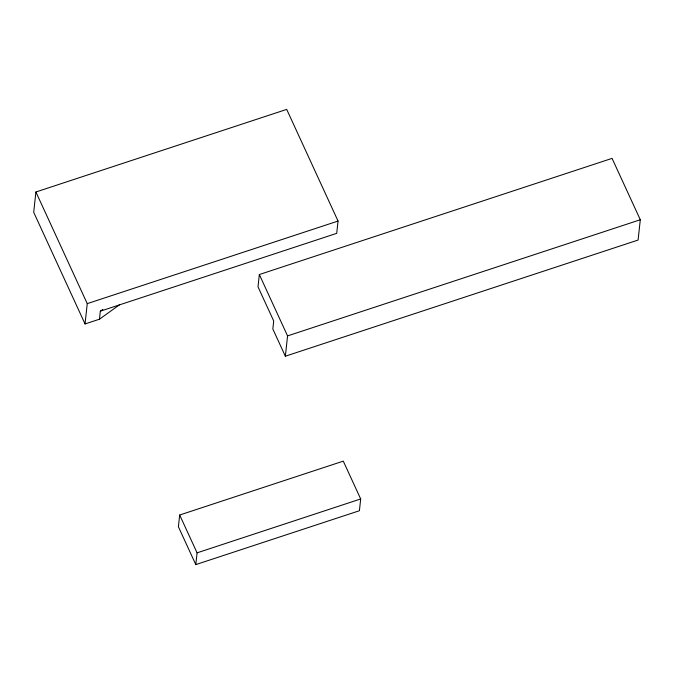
<?xml version="1.0" encoding="UTF-8"?>
<svg xmlns="http://www.w3.org/2000/svg" width="674" height="674" viewBox="0 0 674 674"><rect width="100%" height="100%" fill="white"/><g stroke="black" fill="none" stroke-linecap="round" stroke-linejoin="round"><path stroke-width="1.01" d="M99.466 319.206L100.333 311.186L336.714 233.347L338.045 221.055L286.703 109.399L35.907 191.989L33.7 212.302L85.042 323.95L99.466 319.206L119.408 304.85M85.042 323.95L87.249 303.645L35.907 191.989M179.68 515.012L178.399 526.765L195.797 564.601L359.411 510.724L360.683 498.962L343.285 461.134L179.68 515.012L197.078 552.84L195.797 564.601M259.338 274.537L258.007 286.829L273.711 320.984L272.835 328.996L285.355 356.217L638.093 240.054L640.3 219.749L612.076 158.373L259.338 274.537L287.562 335.905L285.355 356.217M100.333 311.186L102.827 309.391M87.249 303.645L338.045 221.055M287.562 335.905L640.3 219.749M197.078 552.84L360.683 498.962"/></g></svg>
